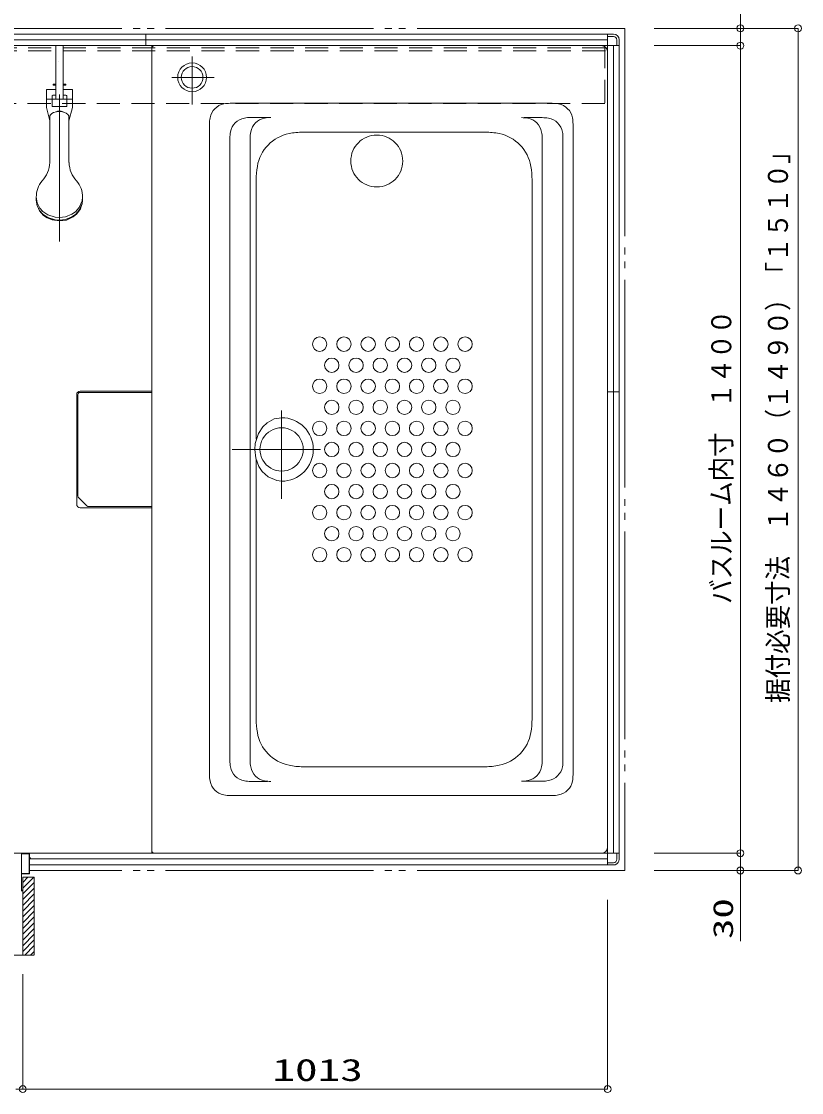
# Model space of a CAD drawing. Units: millimetres on the paper. Extents: x -305 to 305, y -152 to 152.
# Drawn here: x -103.2 to -35.6, y -10.7 to 82.2 of the extents above; entities that cross this region are included whole.
import ezdxf
from ezdxf.enums import TextEntityAlignment as Align

# ---------------------------------------------------------------- set-up
doc = ezdxf.new("R2010")
doc.units = ezdxf.units.MM
for name, pattern in [('DASHED2', [3, 2, -1]), ('LONG_CHAIN', [21, 18, -1, 1, -1]), ('LONG_DOUBLE_CHAIN', [21.8, 18, -1, 0.6, -0.6, 0.6, -1])]:
    doc.linetypes.add(name, pattern=pattern)
doc.layers.add('0-0_0', color=7, linetype='Continuous', lineweight=9)
doc.layers.add('0-1_VIEW0001', color=7, linetype='Continuous', lineweight=9)
doc.styles.add('ＭＳ ゴシック', font='')
doc.styles.get('ＭＳ ゴシック').set_extended_font_data('MS Gothic')

# ---------------------------------------------------------------- blocks, each defined once
blk = doc.blocks.new('_ORIGIN')
at = {"layer": '0-0_0'}
blk.add_line((0, 0), (-1, 0), dxfattribs=at)
blk.add_circle((0, 0), 0.5, dxfattribs=at)

msp = doc.modelspace()

# ---------------------------------------------------------------- linework, layer by layer
at = {"layer": '0-0_0'}
for p, q in [((-40.933, 82.174), (-40.933, 82.774)), ((-48.394, 81.574), (-35.934, 81.574)), ((-40.933, 81.574), (-40.933, 80.074)), ((-35.934, 9.174), (-35.934, 80.974)), ((-48.394, 80.074), (-40.934, 80.074)), ((-40.934, 10.674), (-40.934, 79.474)), ((-40.933, 79.474), (-40.933, 78.874)), ((-40.934, 10.674), (-40.934, 11.274)), ((-48.394, 10.074), (-40.934, 10.074)), ((-40.934, 10.074), (-40.934, 8.574)), ((-48.394, 8.574), (-35.934, 8.574)), ((-40.934, 7.974), (-40.934, 7.374)), ((-52.434, 6.033), (-52.434, -10.375)), ((-103.104, -0.416), (-103.104, -10.375)), ((-103.104, -0.416), (-103.104, -10.375)), ((-53.034, -10.375), (-102.504, -10.375))]:
    msp.add_line(p, q, dxfattribs=at)
for points in [[(-48.394, 81.574), (-40.933, 81.574), (-40.933, 103.864)], [(-48.394, 8.574), (-40.934, 8.574), (-40.934, 2.449)]]:
    msp.add_lwpolyline(points, dxfattribs=at)
at = {"layer": '0-1_VIEW0001', "linetype": 'LONG_DOUBLE_CHAIN'}
for p, q in [((-50.934, 81.573), (-143.934, 81.573)), ((-50.934, 81.573), (-50.934, 8.573)), ((-50.934, 8.573), (-102.509, 8.573))]:
    msp.add_line(p, q, dxfattribs=at)
at = {"layer": '0-1_VIEW0001'}
for p, q in [((-142.434, 81.073), (-52.434, 81.073)), ((-142.434, 81.073), (-51.934, 81.073)), ((-92.434, 80.073), (-92.434, 81.073)), ((-52.434, 9.073), (-52.434, 81.073)), ((-52.434, 80.673), (-52.434, 81.073)), ((-51.938, 80.869), (-52.434, 80.869)), ((-143.434, 80.073), (-51.434, 80.073)), ((-142.434, 80.573), (-52.434, 80.573)), ((-91.934, 80.073), (-91.934, 10.073)), ((-52.984, 80.074), (-91.684, 80.074)), ((-51.934, 10.073), (-51.934, 80.073)), ((-51.434, 80.073), (-51.834, 80.073)), ((-51.638, 80.073), (-51.638, 80.569)), ((-51.434, 80.573), (-51.434, 9.548)), ((-91.934, 79.824), (-91.934, 10.323)), ((-52.434, 10.623), (-52.434, 79.524)), ((-57.232, 75.074), (-85.136, 75.074)), ((-100.759, 69.945), (-100.759, 73.984)), ((-99.109, 73.989), (-99.109, 69.945)), ((-81.908, 73.849), (-83.36, 73.849)), ((-59.676, 73.834), (-58.101, 73.834)), ((-86.934, 73.276), (-86.934, 16.871)), ((-63.032, 72.573), (-78.837, 72.573)), ((-55.434, 16.871), (-55.434, 73.276)), ((-85.158, 72.052), (-85.158, 18.095)), ((-83.408, 72.052), (-83.408, 18.095)), ((-58.103, 72.036), (-58.103, 18.11)), ((-56.303, 72.036), (-56.303, 18.11)), ((-82.884, 68.434), (-82.884, 45.973)), ((-58.984, 68.434), (-58.984, 21.713)), ((-101.934, 66.701), (-101.934, 66.931)), ((-97.934, 66.931), (-97.934, 66.701)), ((-98.434, 40.322), (-98.434, 49.822)), ((-91.934, 50.122), (-98.134, 50.122)), ((-52.434, 50.073), (-51.434, 50.073)), ((-82.884, 44.174), (-82.884, 21.713)), ((-91.934, 40.022), (-98.134, 40.022)), ((-78.837, 17.573), (-63.032, 17.573)), ((-81.908, 16.298), (-83.36, 16.298)), ((-59.676, 16.313), (-58.101, 16.313)), ((-72.184, 15.073), (-85.136, 15.073)), ((-72.184, 15.073), (-57.232, 15.073)), ((-102.557, 10.073), (-103.983, 10.073)), ((-103.209, 8.333), (-103.209, 10.013)), ((-103.194, 10.028), (-102.569, 10.028)), ((-102.554, 10.013), (-102.554, 8.333)), ((-102.509, 10.023), (-102.509, 9.688)), ((-102.509, 9.618), (-102.509, 8.323)), ((-102.509, 9.573), (-52.434, 9.573)), ((-102.494, 9.673), (-102.444, 9.673)), ((-102.444, 9.633), (-102.494, 9.633)), ((-102.434, 9.663), (-102.434, 9.643)), ((-52.984, 10.073), (-91.684, 10.073)), ((-52.434, 9.073), (-52.434, 9.473)), ((-51.834, 10.073), (-51.434, 10.073)), ((-51.638, 10.073), (-51.638, 9.552)), ((-102.509, 9.073), (-52.434, 9.073)), ((-102.509, 9.073), (-51.778, 9.073)), ((-51.938, 9.252), (-52.434, 9.252)), ((-103.209, 8.258), (-103.209, 6.888)), ((-102.569, 8.318), (-103.194, 8.318)), ((-102.559, 8.273), (-103.194, 8.273)), ((-103.109, 7.548), (-102.659, 7.998)), ((-103.109, 7.048), (-102.159, 7.998)), ((-103.109, 7.998), (-102.109, 7.998)), ((-103.109, 1.248), (-103.109, 7.998)), ((-103.109, 6.548), (-102.109, 7.548)), ((-102.109, 1.248), (-102.109, 7.998)), ((-103.124, 6.823), (-103.244, 6.823)), ((-103.194, 6.873), (-103.124, 6.873)), ((-103.109, 6.048), (-102.109, 7.048)), ((-103.109, 5.548), (-102.109, 6.548)), ((-103.109, 5.048), (-102.109, 6.048)), ((-103.109, 4.548), (-102.109, 5.548)), ((-103.109, 4.048), (-102.109, 5.048)), ((-103.109, 3.548), (-102.109, 4.548)), ((-103.109, 3.048), (-102.109, 4.048)), ((-103.109, 2.548), (-102.109, 3.548)), ((-103.109, 2.053), (-102.109, 3.053)), ((-103.109, 1.558), (-102.109, 2.558)), ((-102.924, 1.248), (-102.109, 2.063)), ((-102.16, 1.248), (-142.759, 1.248)), ((-102.429, 1.248), (-102.109, 1.568))]:
    msp.add_line(p, q, dxfattribs=at)
at = {"layer": '0-1_VIEW0001', "color": 6, "linetype": 'DASHED2'}
for p, q in [((-52.634, 79.873), (-142.134, 79.873)), ((-52.684, 75.123), (-52.684, 80.073)), ((-52.634, 79.623), (-142.134, 79.623)), ((-52.684, 75.073), (-142.134, 75.073))]:
    msp.add_line(p, q, dxfattribs=at)
at = {"layer": '0-1_VIEW0001', "color": 2}
for p, q in [((-100.252, 75.423), (-100.252, 80.073)), ((-99.617, 75.423), (-99.617, 80.073)), ((-100.252, 76.286), (-101.059, 76.286)), ((-101.059, 75.436), (-101.059, 76.286)), ((-100.484, 76.711), (-100.459, 76.736)), ((-100.484, 76.661), (-100.484, 76.711)), ((-100.484, 76.711), (-100.252, 76.711)), ((-100.252, 76.661), (-100.484, 76.661)), ((-100.484, 76.661), (-100.459, 76.636)), ((-100.252, 76.736), (-100.459, 76.736)), ((-100.252, 76.636), (-100.459, 76.636)), ((-99.409, 76.736), (-99.617, 76.736)), ((-99.617, 76.711), (-99.384, 76.711)), ((-99.384, 76.661), (-99.617, 76.661)), ((-99.409, 76.636), (-99.617, 76.636)), ((-98.809, 76.286), (-99.617, 76.286)), ((-99.384, 76.711), (-99.409, 76.736)), ((-99.384, 76.661), (-99.409, 76.636)), ((-99.384, 76.711), (-99.384, 76.661)), ((-98.809, 75.436), (-98.809, 76.286)), ((-100.569, 75.436), (-101.059, 75.436)), ((-101.059, 75.436), (-101.059, 74.711)), ((-100.572, 75.436), (-100.572, 74.811)), ((-100.569, 75.713), (-100.569, 74.788)), ((-99.299, 75.423), (-100.569, 75.423)), ((-100.494, 75.788), (-100.252, 75.788)), ((-99.374, 75.788), (-99.617, 75.788)), ((-99.299, 75.713), (-99.299, 74.788)), ((-99.299, 75.436), (-98.809, 75.436)), ((-99.297, 74.811), (-99.297, 75.436)), ((-98.809, 75.436), (-98.809, 74.711)), ((-100.759, 73.543), (-101.059, 74.711)), ((-100.569, 74.811), (-100.572, 74.811)), ((-100.569, 74.788), (-99.299, 74.788)), ((-99.297, 74.811), (-99.299, 74.811)), ((-99.109, 73.543), (-98.809, 74.711))]:
    msp.add_line(p, q, dxfattribs=at)
at = {"layer": '0-1_VIEW0001', "linetype": 'LONG_CHAIN'}
for p, q in [((-88.434, 79.137), (-88.434, 74.981)), ((-90.2, 77.324), (-86.537, 77.324)), ((-99.934, 75.835), (-99.934, 63.094)), ((-80.684, 48.438), (-80.684, 40.802)), ((-77.319, 45.073), (-84.956, 45.073))]:
    msp.add_line(p, q, dxfattribs=at)
at = {"layer": '0-1_VIEW0001', "color": 4}
for p, q in [((-98.332, 41.055), (-98.332, 49.822)), ((-91.934, 50.022), (-98.132, 50.022)), ((-98.273, 40.914), (-97.544, 40.184)), ((-91.934, 40.126), (-97.402, 40.126))]:
    msp.add_line(p, q, dxfattribs=at)
at = {"layer": '0-1_VIEW0001'}
for points in [[(-102.559, 10.073), (-51.434, 10.073), (-51.434, 80.073)], [(-99.109, 73.989), (-99.204, 74.119), (-99.359, 74.231), (-99.488, 74.29), (-99.677, 74.342), (-99.933, 74.366), (-100.186, 74.342), (-100.434, 74.267), (-100.575, 74.19), (-100.711, 74.063), (-100.759, 73.984)], [(-101.934, 66.931), (-101.859, 66.458), (-101.618, 65.988), (-101.366, 65.71), (-100.942, 65.42), (-100.298, 65.211), (-99.934, 65.182), (-99.393, 65.247), (-98.856, 65.458), (-98.538, 65.678), (-98.206, 66.05), (-97.967, 66.613), (-97.934, 66.931)], [(-101.934, 66.701), (-101.859, 66.227), (-101.618, 65.758), (-101.366, 65.48), (-100.942, 65.19), (-100.298, 64.981), (-99.934, 64.952), (-99.393, 65.017), (-98.856, 65.228), (-98.538, 65.448), (-98.206, 65.82), (-97.967, 66.383), (-97.934, 66.701)], [(-101.934, 66.677), (-101.859, 66.203), (-101.618, 65.734), (-101.366, 65.456), (-100.942, 65.166), (-100.298, 64.957), (-99.934, 64.927), (-99.393, 64.993), (-98.856, 65.203), (-98.538, 65.424), (-98.206, 65.796), (-97.967, 66.358), (-97.934, 66.677)], [(-101.862, 66.21), (-101.659, 65.758), (-101.304, 65.359), (-101, 65.15), (-100.547, 64.963), (-99.934, 64.878), (-99.331, 64.96), (-98.745, 65.225), (-98.417, 65.497), (-98.108, 65.939), (-98.006, 66.21)], [(-80.684, 47.823), (-81.314, 47.721), (-81.939, 47.389), (-82.309, 47.043), (-82.695, 46.459), (-82.973, 45.574), (-83.012, 45.073), (-82.925, 44.329), (-82.645, 43.591), (-82.351, 43.154), (-81.857, 42.698), (-81.108, 42.369), (-80.684, 42.323)]]:
    msp.add_lwpolyline(points, dxfattribs=at)
msp.add_lwpolyline([(-100.023, 78.693), (-100.023, 78.693), (-100.023, 78.693)], close=True, dxfattribs=at)
at = {"layer": '0-1_VIEW0001', "color": 4}
for points in [[(-98.313, 40.97), (-98.328, 41.014), (-98.332, 41.055)], [(-98.273, 40.914), (-98.299, 40.946), (-98.313, 40.97)]]:
    msp.add_lwpolyline(points, dxfattribs=at)
at = {"layer": '0-1_VIEW0001'}
for centre, radius in [((-88.434, 77.324), 1.25), ((-88.434, 77.324), 0.94), ((-77.384, 54.198), 0.625), ((-75.284, 54.198), 0.625), ((-73.184, 54.198), 0.625), ((-71.084, 54.198), 0.625), ((-68.984, 54.198), 0.625), ((-66.884, 54.198), 0.625), ((-64.784, 54.198), 0.625), ((-76.334, 52.373), 0.625), ((-74.234, 52.373), 0.625), ((-72.134, 52.373), 0.625), ((-70.034, 52.373), 0.625), ((-67.934, 52.373), 0.625), ((-65.834, 52.373), 0.625), ((-77.384, 50.548), 0.625), ((-75.284, 50.548), 0.625), ((-73.184, 50.548), 0.625), ((-71.084, 50.548), 0.625), ((-68.984, 50.548), 0.625), ((-66.884, 50.548), 0.625), ((-64.784, 50.548), 0.625), ((-76.334, 48.723), 0.625), ((-74.234, 48.723), 0.625), ((-72.134, 48.723), 0.625), ((-70.034, 48.723), 0.625), ((-67.934, 48.723), 0.625), ((-65.834, 48.723), 0.625), ((-77.384, 46.898), 0.625), ((-75.284, 46.898), 0.625), ((-73.184, 46.898), 0.625), ((-71.084, 46.898), 0.625), ((-68.984, 46.898), 0.625), ((-66.884, 46.898), 0.625), ((-64.784, 46.898), 0.625), ((-76.334, 45.073), 0.625), ((-74.234, 45.073), 0.625), ((-72.134, 45.073), 0.625), ((-70.034, 45.073), 0.625), ((-67.934, 45.073), 0.625), ((-65.834, 45.073), 0.625), ((-77.384, 43.248), 0.625), ((-75.284, 43.248), 0.625), ((-73.184, 43.248), 0.625), ((-71.084, 43.248), 0.625), ((-68.984, 43.248), 0.625), ((-66.884, 43.248), 0.625), ((-64.784, 43.248), 0.625), ((-76.334, 41.423), 0.625), ((-74.234, 41.423), 0.625), ((-72.134, 41.423), 0.625), ((-70.034, 41.423), 0.625), ((-67.934, 41.423), 0.625), ((-65.834, 41.423), 0.625), ((-77.384, 39.598), 0.625), ((-75.284, 39.598), 0.625), ((-73.184, 39.598), 0.625), ((-71.084, 39.598), 0.625), ((-68.984, 39.598), 0.625), ((-66.884, 39.598), 0.625), ((-64.784, 39.598), 0.625), ((-76.334, 37.773), 0.625), ((-74.234, 37.773), 0.625), ((-72.134, 37.773), 0.625), ((-70.034, 37.773), 0.625), ((-67.934, 37.773), 0.625), ((-65.834, 37.773), 0.625), ((-77.384, 35.948), 0.625), ((-75.284, 35.948), 0.625), ((-73.184, 35.948), 0.625), ((-71.084, 35.948), 0.625), ((-68.984, 35.948), 0.625), ((-66.884, 35.948), 0.625), ((-64.784, 35.948), 0.625)]:
    msp.add_circle(centre, radius, dxfattribs=at)
at = {"layer": '0-1_VIEW0001', "linetype": 'LONG_DOUBLE_CHAIN'}
msp.add_circle((-72.434, 70.073), 2.25, dxfattribs=at)
at = {"layer": '0-1_VIEW0001'}
for centre, radius, start, end in [((-51.938, 80.569), 0.3, 0, 90), ((-51.934, 80.573), 0.5, 0, 90), ((-91.684, 79.824), 0.25, 90, 180), ((-52.984, 79.524), 0.55, 360, 90), ((-85.409, 73.549), 1.5, 100.47531, 169.52469), ((-85.136, 72.074), 3, 90, 100.47531), ((-57.232, 72.074), 3, 79.52469, 90), ((-56.959, 73.549), 1.5, 10.47532, 79.52469), ((-83.934, 73.276), 3, 169.52469, 180), ((-83.633, 72.324), 1.5, 100.47531, 169.52469), ((-83.36, 70.849), 3, 90, 100.47531), ((-81.883, 72.324), 1.5, 100.47531, 169.52469), ((-81.61, 70.849), 3, 90, 100.47531), ((-59.901, 70.834), 3, 79.52469, 90), ((-59.628, 72.309), 1.5, 10.47532, 79.52469), ((-58.101, 70.834), 3, 79.52469, 90), ((-57.828, 72.309), 1.5, 10.47532, 79.52469), ((-58.434, 73.276), 3, 360, 10.47532), ((-82.158, 72.052), 3, 169.52469, 180), ((-80.408, 72.052), 3, 169.52469, 180), ((-79.334, 69.023), 3.5, 101.47834, 170.30368), ((-78.837, 66.573), 6, 90, 101.47834), ((-63.032, 66.573), 6, 78.52166, 90), ((-62.534, 69.023), 3.5, 9.69632, 78.52166), ((-61.103, 72.036), 3, 360, 10.47532), ((-59.303, 72.036), 3, 360, 10.47532), ((-103.267, 70.045), 2.5, 317.34314, 357.69634), ((-96.601, 70.045), 2.5, 182.3036, 222.65682), ((-75.884, 68.434), 7, 170.30367, 180), ((-65.984, 68.434), 7, 360, 9.69632), ((-99.81, 66.975), 2.125, 139.6468, 181.19028), ((-100.059, 66.975), 2.125, 358.80972, 40.35322), ((-76.884, 68.526), 6, 180, 180.93075), ((-98.134, 49.822), 0.3, 90, 180), ((-80.684, 45.073), 2.75, 359.99995, 90), ((-80.684, 45.073), 1.875, 359.99994, 180), ((-80.684, 45.073), 1.875, 359.99994, 180), ((-80.684, 45.073), 1.875, 359.99994, 180), ((-80.684, 45.073), 1.875, 180, 0.00006), ((-80.684, 45.073), 1.875, 180, 0.00006), ((-80.684, 45.073), 1.875, 180, 0.00006), ((-80.684, 45.073), 2.75, 270, 0.00005), ((-98.134, 40.322), 0.3, 180, 270), ((-75.884, 21.713), 7, 180, 189.69632), ((-65.984, 21.713), 7, 350.30368, 0.00001), ((-79.334, 21.123), 3.5, 189.69632, 258.52166), ((-62.534, 21.123), 3.5, 281.47834, 350.30368), ((-82.158, 18.095), 3, 180, 190.47531), ((-80.408, 18.095), 3, 180, 190.47531), ((-78.837, 23.573), 6, 258.52166, 270), ((-63.032, 23.573), 6, 270, 281.47834), ((-61.103, 18.11), 3, 349.52468, 0.00001), ((-59.303, 18.11), 3, 349.52468, 0.00001), ((-83.934, 16.871), 3, 180, 190.47531), ((-83.633, 17.823), 1.5, 190.47531, 259.52468), ((-81.883, 17.823), 1.5, 190.47531, 259.52468), ((-59.628, 17.838), 1.5, 280.47531, 349.52468), ((-57.828, 17.838), 1.5, 280.47531, 349.52468), ((-58.434, 16.871), 3, 349.52468, 0.00001), ((-85.409, 16.598), 1.5, 190.47531, 259.52468), ((-83.36, 19.298), 3, 259.52468, 270), ((-81.61, 19.298), 3, 259.52468, 270), ((-59.901, 19.313), 3, 270, 280.47531), ((-58.101, 19.313), 3, 270, 280.47531), ((-56.959, 16.598), 1.5, 280.47531, 349.52468), ((-85.136, 18.073), 3, 259.52468, 270), ((-57.232, 18.073), 3, 270, 280.47531), ((-91.684, 10.323), 0.25, 180, 270), ((-52.984, 10.623), 0.55, 270, 0), ((-103.194, 10.013), 0.015, 90, 180), ((-102.569, 10.013), 0.015, 0, 90), ((-102.559, 10.023), 0.05, 0, 90), ((-102.494, 9.688), 0.015, 180, 270), ((-102.494, 9.618), 0.015, 90, 180), ((-102.444, 9.663), 0.01, 0, 90), ((-102.444, 9.643), 0.01, 270, 0), ((-51.938, 9.552), 0.3, 270, 0), ((-51.934, 9.548), 0.5, 288.19487, 0), ((-103.194, 8.333), 0.015, 180, 270), ((-103.194, 8.258), 0.015, 90, 180), ((-102.569, 8.333), 0.015, 270, 0), ((-102.559, 8.323), 0.05, 270, 0), ((-103.194, 6.888), 0.015, 180, 270), ((-103.124, 6.858), 0.015, 0, 90), ((-103.124, 6.838), 0.015, 270, 0)]:
    msp.add_arc(centre, radius, start, end, dxfattribs=at)
at = {"layer": '0-1_VIEW0001', "color": 2}
for centre, radius, start, end in [((-100.494, 75.713), 0.075, 90, 180), ((-99.374, 75.713), 0.075, 0, 90), ((-99.934, 73.753), 0.657, 60.98218, 119.11147), ((-99.934, 73.886), 0.525, 60.16689, 120.02723)]:
    msp.add_arc(centre, radius, start, end, dxfattribs=at)
at = {"layer": '0-1_VIEW0001', "color": 4}
for centre, start, end in [((-98.132, 49.822), 90, 180), ((-97.402, 40.326), 225.00001, 270)]:
    msp.add_arc(centre, 0.2, start, end, dxfattribs=at)

# ---------------------------------------------------------------- block references
at = {"layer": '0-0_0', "xscale": 0.6, "yscale": 0.6}
for p, rotation in [((-40.933, 81.574), 270), ((-35.934, 81.574), 90), ((-40.934, 80.074), 90), ((-40.933, 80.074), 90), ((-40.934, 10.074), 270), ((-40.934, 10.074), 270), ((-40.934, 8.574), 90), ((-35.934, 8.574), 270), ((-103.104, -10.375), 180)]:
    msp.add_blockref('_ORIGIN', p, dxfattribs=dict(at, rotation=rotation))
for p in [(-103.104, -10.375), (-52.434, -10.375)]:
    msp.add_blockref('_ORIGIN', p, dxfattribs=at)

# ---------------------------------------------------------------- texts
at = {"layer": '0-0_0', "style": 'ＭＳ ゴシック'}
for s, width, p in [('据付必要寸法\u3000１４６０（１４９０）「１５１０」', 0.9, (-36.296, 23.1)), ('バスルーム内寸\u3000１４００', 0.9, (-41.204, 31.687)), ('30', 1.5, (-41.051, 2.642))]:
    msp.add_text(s, height=1.73, rotation=90, dxfattribs=dict(at, width=width)).set_placement(p, align=Align.BOTTOM_LEFT)
at = {"layer": '0-0_0', "style": 'ＭＳ ゴシック', "width": 1.5}
msp.add_text('1013', height=1.921, dxfattribs=at).set_placement((-81.48, -10.246), align=Align.BOTTOM_LEFT)

doc.saveas('drawing.dxf')
